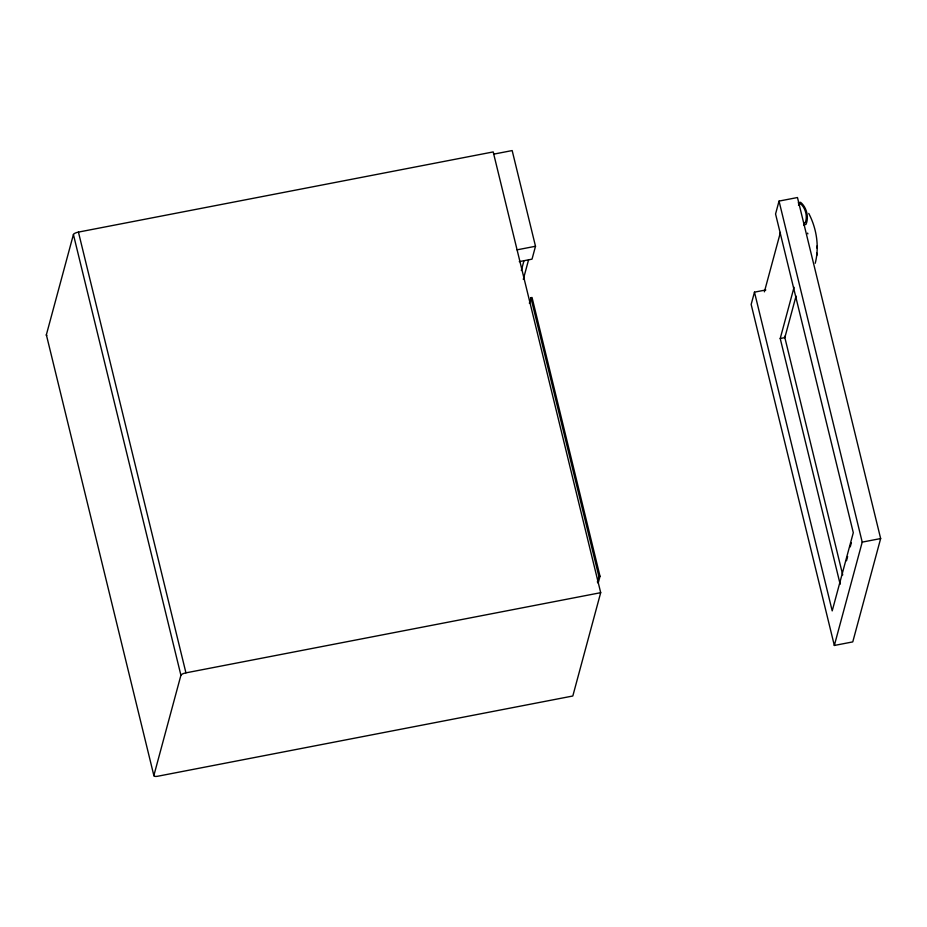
<?xml version="1.0" encoding="UTF-8"?>
<svg xmlns="http://www.w3.org/2000/svg" width="927" height="927" viewBox="0 0 927 927"><rect width="100%" height="100%" fill="white"/><g stroke="black" fill="none" stroke-linecap="round" stroke-linejoin="round"><path stroke-width="1.39" d="M815.227 263.268C819.48 246.582 816.652 228.598 808.761 213.419M816.745 255.632L816.896 253.117M817.127 248.227L817.266 245.701M46.362 334.798L73.418 234.519A4.751 1.402 -13.7 0 1 78.436 232.098L493.199 151.924L600.696 592.677L572.816 696.003L157.451 776.293A4.751 1.402 -13.7 0 1 153.859 775.551L46.362 334.798A4.751 1.402 -13.7 0 0 46.779 335.447M153.859 775.551L180.916 675.273L73.418 234.519M521.333 270.487L523.964 260.719M523.303 279.375L528.575 259.827M493.732 154.137L512.168 150.568L535.505 246.269L532.028 259.154L519.271 261.623M529.387 303.268L530.893 297.718L532.04 297.486L600.024 576.27L598.158 583.21M597.382 582.04L598.877 576.49L530.893 297.718M754.474 292.156L751.16 304.427L834.335 645.459L852.77 641.901L880.65 538.564L797.475 197.532L779.039 201.089L775.563 213.986L853.292 532.701L832.203 610.881L754.474 292.156L765.818 289.966M764.381 291.831L780.418 232.41M840.163 584.253L780.221 338.506L794.045 287.277M796.038 296.084L784.833 337.613L780.221 338.506M846.513 560.719L847.626 556.571M850.244 546.884L851.368 542.724M834.335 645.459L862.214 542.121L779.039 201.089M798.471 205.168L800.615 203.801C805.609 208.111 807.73 216.605 805.227 222.723L803.686 223.083M798.228 202.816L800.557 202.283C806.629 207.185 809.167 217.324 805.957 224.45L803.628 224.983M517.069 249.838L535.505 246.269M598.877 576.49L600.024 576.27M180.916 675.273A4.751 1.402 -13.7 0 1 185.933 672.851L600.696 592.677M862.214 542.121L880.65 538.564M807.614 233.106L807.88 233.859M784.543 336.339L842.713 574.937M78.436 232.098L185.933 672.851"/></g></svg>
